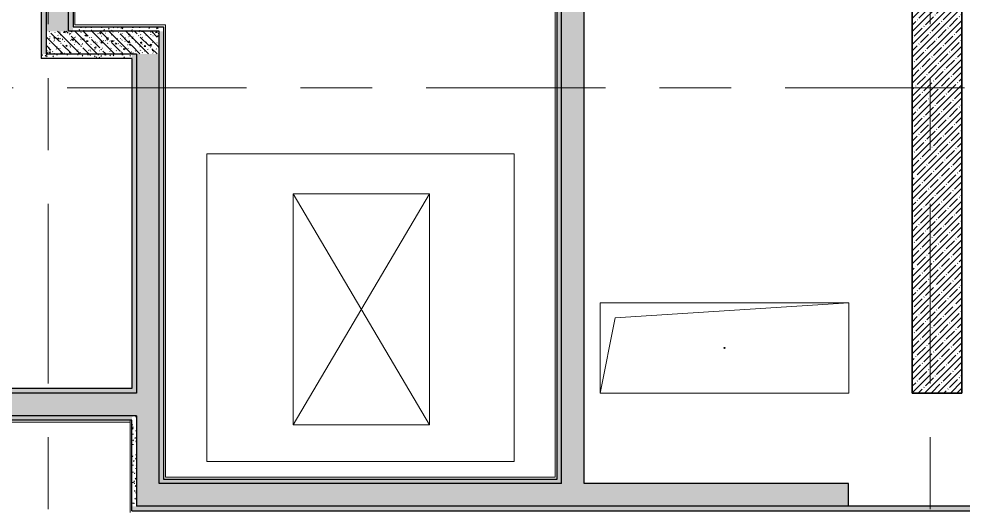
# Model space of a CAD drawing. Header units: millimetres. Extents: x 54725 to 263872, y -8553 to 29614.
# Drawn here: x 80530 to 84705, y 15128 to 17305 of the extents above; entities that cross this region are included whole.
import ezdxf

# ---------------------------------------------------------------- set-up
doc = ezdxf.new("R2010")
doc.units = ezdxf.units.MM
doc.linetypes.add('Осевая', pattern=[1587.5, 317.5, -238.125, 793.75, -238.125])
for name, color, linetype, lineweight in [('A-GENM', 7, 'Continuous', 9), ('I-FURN', 7, 'Continuous', 9), ('I-WALL', 7, 'Continuous', 9), ('Оси-2', 7, 'Осевая', 9)]:
    doc.layers.add(name, color=color, linetype=linetype, lineweight=lineweight)
for name, color, linetype, lineweight, true_color in [('A-WALL-1', 7, 'Continuous', 35, 0x3c3c3c), ('A-WALL-3', 7, 'Continuous', 25, 0x3c3c3c), ('A-WALL-FNSH-2', 7, 'Continuous', 15, 0x3c3c3c)]:
    doc.layers.add(name, color=color, linetype=linetype, lineweight=lineweight, true_color=true_color)
pattern_1 = [(135, (0, 0), (-37.717076, -37.717076), [53.34, -8.89, 1.778, -8.89]), (135, (0, 37.694), (-37.717076, -37.717076), []), (50, (0, 0), (63.763904, -5.57885), [6.667, -73.342]), (355, (0, 0), (-12.334876, 66.869514), [5.334, -58.674]), (100.451, (5.314, -0.465), (51.43036, 61.29098), [5.667, -62.332]), (46.184, (0, 17.78), (94.87722, -14.714836), [10.001, -110.014]), (96.636, (7.91, 16.55), (83.09115, 86.59931), [8.5, -93.497]), (351.184, (0, 17.78), (83.09204, 86.59928), [8.001, -88.011]), (21, (8.89, 13.335), (53.064487, -35.792726), [6.667, -73.342]), (326, (8.89, 13.335), (21.63066, 64.46546), [5.334, -58.674]), (71.451, (13.31, 10.35), (74.69646, 28.672367), [5.667, -62.332]), (37.5, (0, 0), (1.080413, 29.594271), [1.676, -56.286, 1.676, -57.887, -58.896]), (37.5, (0, 0), (1.080413, 29.594271), [-117.526, 1.676, -57.22]), (7.5, (0, 0), (23.386368, 35.063507), [1.676, -32.283, 1.676, -54.953, -22.447]), (7.5, (0, 0), (23.386368, 35.063507), [-90.589, 1.676, -20.771]), (327.5, (-19.825, 0), (47.456567, -2.0054684), [1.676, -20.549, 1.676, -67.666, -92.011]), (327.5, (-19.825, 0), (47.456567, -2.0054684), [-91.567, 1.676, -90.335]), (317.5, (-28.715, 0), (51.844948, 8.89904), [1.676, -27.216, 1.676, -44.374, -65.341]), (317.5, (-28.715, 0), (51.844948, 8.89904), [-74.943, 1.676, -63.665])]
pattern_2 = [(0, (0, 0), (60.96, 15.24), [5.029, -40.691, 5.029, -40.691, -243.84]), (0, (0, 0), (60.96, 15.24), [-91.44, 5.029, -86.411, 5.029, -40.691, -106.68]), (0, (0, 0), (60.96, 15.24), [-228.6, 5.029, -25.451, 5.029, -71.171]), (120, (22.86, 7.62), (-43.6782272, 45.1729086), [5.029, -40.691, 5.029, -40.691, -243.84]), (120, (22.86, 7.62), (-43.6782272, 45.1729086), [-91.44, 5.029, -86.411, 5.029, -40.691, -106.68]), (120, (22.86, 7.62), (-43.6782272, 45.1729086), [-228.6, 5.029, -25.451, 5.029, -71.171]), (240, (30.48, 38.1), (-17.2817728, -60.4129086), [5.029, -40.691, 5.029, -40.691, -243.84]), (240, (30.48, 38.1), (-17.2817728, -60.4129086), [-91.44, 5.029, -86.411, 5.029, -40.691, -106.68]), (240, (30.48, 38.1), (-17.2817728, -60.4129086), [-228.6, 5.029, -25.451, 5.029, -71.171])]

# ---------------------------------------------------------------- blocks, each defined once
blk = doc.blocks.new('GM_Отверстие прямоугольное _в плите_ - Отверстие-21958544-Фрагмент 1_10_ Пищеблок')
at = {"layer": 'A-GENM'}
for p, q in [((-550, -200), (-550, 200)), ((-550, 200), (550, 200)), ((550, 200), (-550, 200)), ((-550, 200), (-550, -200)), ((-483.3, 133.3), (550, 200)), ((550, 200), (550, -200)), ((550, -200), (550, 200)), ((-550, -200), (-483.3, 133.3)), ((550, -200), (-550, -200)), ((-550, -200), (550, -200))]:
    blk.add_line(p, q, dxfattribs=at)
for start, end in [(360, 180), (180, 360)]:
    blk.add_arc((0, 0), 2.5, start, end, dxfattribs=at)
blk = doc.blocks.new('Шкаф параметрический - 6_104п-25639641-Фрагмент 1_10_ Пищеблок')
at = {"layer": 'I-FURN'}
for p, q in [((0, 0), (603, 1020.7)), ((0, 1020.7), (603, 0)), ((603, 1020.7), (0, 1020.7)), ((0, 1020.7), (0, 0)), ((0, 0), (0, 1020.7)), ((0, 1020.7), (603, 1020.7)), ((603, 0), (603, 1020.7)), ((603, 1020.7), (603, 0)), ((0, 0), (603, 0)), ((603, 0), (0, 0))]:
    blk.add_line(p, q, dxfattribs=at)

msp = doc.modelspace()

# ---------------------------------------------------------------- hatches: boundary and pattern name
at = {"layer": 'I-WALL'}
h = msp.add_hatch(dxfattribs=at)
h.set_pattern_fill('FP_35', color=256, style=0, pattern_type=2)
h.set_pattern_definition(pattern_2)
h.paths.add_polyline_path([(80630, 17150), (80650, 17150), (80650, 20050), (80630, 20050), (80630, 17812.4)])
h = msp.add_hatch(dxfattribs=at)
h.set_pattern_fill('FP_3', color=256, style=0, pattern_type=2)
h.set_pattern_definition(pattern_1)
h.paths.add_polyline_path([(80750, 17250), (80750, 20050), (80650, 20050), (80650, 17250)])
h = msp.add_hatch(dxfattribs=at)
h.set_pattern_fill('FP_35', color=256, style=0, pattern_type=2)
h.set_pattern_definition(pattern_2)
h.paths.add_polyline_path([(82930, 15270), (82930, 20050), (82910, 20050), (82910, 15270)])
h = msp.add_hatch(dxfattribs=at)
h.set_pattern_fill('FP_3', color=256, style=0, pattern_type=2)
h.set_pattern_definition(pattern_1)
h.paths.add_polyline_path([(83030, 15250), (83030, 20050), (82930, 20050), (82930, 15250)])
h = msp.add_hatch(dxfattribs=at)
h.set_pattern_fill('FP_35', color=256, style=0, pattern_type=2)
h.set_pattern_definition(pattern_2)
h.paths.add_polyline_path([(80750, 17250), (80770, 17250), (80770, 19730), (80750, 19730), (80750, 17812.4)])
h = msp.add_hatch(dxfattribs=at)
h.set_pattern_fill('FP_1', color=256, style=0, pattern_type=2)
h.set_pattern_definition([(45, (0, 0), (-28.51196, 28.51196), []), (45, (28.51, 0), (-28.51196, 28.51196), [50.403, -10.081, 1.676, -8.404])])
h.paths.add_polyline_path([(84480, 15650), (84700, 15650), (84700, 18600), (84480, 18600), (84480, 16855.9)])
h = msp.add_hatch(dxfattribs=at)
h.set_pattern_fill('FP_3', color=256, style=0, pattern_type=2)
h.set_pattern_definition(pattern_1)
h.paths.add_polyline_path([(81050, 17150), (81150, 17150), (81150, 17250), (80650, 17250), (80650, 17150), (80855.1, 17150)])
h = msp.add_hatch(dxfattribs=at)
h.set_pattern_fill('FP_35', color=256, style=0, pattern_type=2)
h.set_pattern_definition(pattern_2)
h.paths.add_polyline_path([(81170, 17250), (81170, 17270), (80770, 17270), (80770, 17250), (81150, 17250)])
h = msp.add_hatch(dxfattribs=at)
h.set_pattern_fill('FP_35', color=256, style=0, pattern_type=2)
h.set_pattern_definition(pattern_2)
h.paths.add_polyline_path([(81170, 15250), (81170, 17250), (81150, 17250), (81150, 15250)])
h = msp.add_hatch(dxfattribs=at)
h.set_pattern_fill('FP_35', color=256, style=0, pattern_type=2)
h.set_pattern_definition(pattern_2)
h.paths.add_polyline_path([(81029, 17130), (81030, 17130), (81030, 17150), (80630, 17150), (80630, 17130), (80855.1, 17130)])
h = msp.add_hatch(dxfattribs=at)
h.set_pattern_fill('FP_35', color=256, style=0, pattern_type=2)
h.set_pattern_definition(pattern_2)
h.paths.add_polyline_path([(81030, 15670), (81050, 15670), (81050, 17150), (81030, 17150), (81030, 15683)])
h = msp.add_hatch(dxfattribs=at)
h.set_pattern_fill('FP_3', color=256, style=0, pattern_type=2)
h.set_pattern_definition(pattern_1)
h.paths.add_polyline_path([(81150, 15250), (81150, 17150), (81050, 17150), (81050, 15250)])
h = msp.add_hatch(dxfattribs=at)
h.set_pattern_fill('FP_35', color=256, style=0, pattern_type=2)
h.set_pattern_definition(pattern_2)
h.paths.add_polyline_path([(81050, 15650), (81050, 15670), (78699.8, 15670), (78699.8, 15650), (80855.1, 15650)])
h = msp.add_hatch(dxfattribs=at)
h.set_pattern_fill('FP_3', color=256, style=0, pattern_type=2)
h.set_pattern_definition(pattern_1)
h.paths.add_polyline_path([(81050, 15550), (81050, 15650), (78679.8, 15650), (78679.8, 15550), (80855.1, 15550)])
h = msp.add_hatch(dxfattribs=at)
h.set_pattern_fill('FP_35', color=256, style=0, pattern_type=2)
h.set_pattern_definition(pattern_2)
h.paths.add_polyline_path([(81022, 15530), (81030, 15530), (81030, 15550), (79080, 15550), (79080, 15530), (80855.1, 15530)])
h = msp.add_hatch(dxfattribs=at)
h.set_pattern_fill('FP_35', color=256, style=0, pattern_type=2)
h.set_pattern_definition(pattern_2)
h.paths.add_polyline_path([(81050, 15150), (81050, 15550), (81030, 15550), (81030, 15150)])
h = msp.add_hatch(dxfattribs=at)
h.set_pattern_fill('FP_3', color=256, style=0, pattern_type=2)
h.set_pattern_definition(pattern_1)
h.paths.add_polyline_path([(84198.4, 15150), (84198.4, 15250), (81050, 15250), (81050, 15150), (83153.7, 15150)])
h = msp.add_hatch(dxfattribs=at)
h.set_pattern_fill('FP_35', color=256, style=0, pattern_type=2)
h.set_pattern_definition(pattern_2)
h.paths.add_polyline_path([(82930, 15250), (82930, 15270), (81170, 15270), (81170, 15250), (82004.4, 15250)])
h = msp.add_hatch(dxfattribs=at)
h.set_pattern_fill('FP_35', color=256, style=0, pattern_type=2)
h.set_pattern_definition(pattern_2)
h.paths.add_polyline_path([(84970, 15130), (84970, 15150), (81030, 15150), (81030, 15130), (83153.7, 15130)])

# ---------------------------------------------------------------- linework, layer by layer
at = {"layer": 'A-WALL-1'}
for p, q in [((84480, 18600), (84480, 15650)), ((84700, 15650), (84700, 18600)), ((84480, 15650), (84700, 15650))]:
    msp.add_line(p, q, dxfattribs=at)
at = {"layer": 'A-WALL-3'}
for p, q in [((80650, 20050), (80650, 17150)), ((82930, 15250), (82930, 20050)), ((80630, 17130), (80630, 20030)), ((82910, 15270), (82910, 20030)), ((80750, 17250), (80750, 19750)), ((80770, 19730), (80770, 17270)), ((83030, 15250), (83030, 17380)), ((81150, 17250), (80750, 17250)), ((80770, 17270), (81170, 17270)), ((81150, 15250), (81150, 17250)), ((81170, 17270), (81170, 15270)), ((81030, 17130), (80630, 17130)), ((80650, 17150), (81050, 17150)), ((81030, 17130), (81030, 15670)), ((81050, 17150), (81050, 15650)), ((81030, 15670), (78699.8, 15670)), ((81050, 15650), (78679.8, 15650)), ((81050, 15550), (78679.8, 15550)), ((81050, 15550), (81050, 15150)), ((81030, 15530), (79100, 15530)), ((81030, 15130), (81030, 15530)), ((82930, 15250), (81150, 15250)), ((81170, 15270), (82910, 15270)), ((84198.4, 15250), (83030, 15250)), ((84198.4, 15150), (84198.4, 15250)), ((81030, 15130), (84990, 15130)), ((84970, 15150), (81050, 15150))]:
    msp.add_line(p, q, dxfattribs=at)
at = {"layer": 'A-WALL-FNSH-2'}
for p, q in [((80629, 20029), (80629, 17129)), ((82902, 20022), (82902, 15278)), ((80778, 17278), (80778, 19722)), ((81178, 17278), (80778, 17278)), ((81178, 15278), (81178, 17278)), ((80629, 17129), (81029, 17129)), ((81029, 17129), (81029, 15671)), ((81029, 15671), (78700.8, 15671)), ((81022, 15522), (79100, 15522)), ((81022, 15122), (81022, 15530)), ((82902, 15278), (81178, 15278))]:
    msp.add_line(p, q, dxfattribs=at)
at = {"layer": 'I-FURN'}
for p, q in [((82720.5, 16707.5), (81360.5, 16707.5)), ((81360.5, 16707.5), (81360.5, 15347.5)), ((81360.5, 15347.5), (81360.5, 16707.5)), ((81360.5, 16707.5), (82720.5, 16707.5)), ((82720.5, 15347.5), (82720.5, 16707.5)), ((82720.5, 16707.5), (82720.5, 15347.5)), ((81360.5, 15347.5), (82720.5, 15347.5)), ((82720.5, 15347.5), (81360.5, 15347.5))]:
    msp.add_line(p, q, dxfattribs=at)
at = {"layer": 'Оси-2'}
for p, q in [((80660, 13550), (80660, 26328.1)), ((84560, 13550), (84560, 20665.1)), ((56375.2, 17000), (90566.7, 17000))]:
    msp.add_line(p, q, dxfattribs=at)

# ---------------------------------------------------------------- block references
at = {"layer": 'A-GENM'}
msp.add_blockref('GM_Отверстие прямоугольное _в плите_ - Отверстие-21958544-Фрагмент 1_10_ Пищеблок', (83650, 15850), dxfattribs=at)
at = {"layer": 'I-FURN'}
msp.add_blockref('Шкаф параметрический - 6_104п-25639641-Фрагмент 1_10_ Пищеблок', (81742.1, 15510), dxfattribs=at)

doc.saveas('drawing.dxf')
